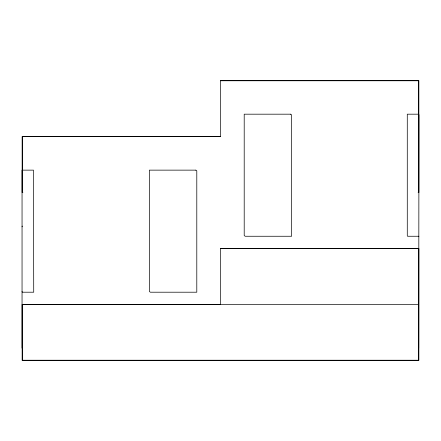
<?xml version="1.0" encoding="UTF-8"?>
<svg xmlns="http://www.w3.org/2000/svg" width="441" height="441" viewBox="0 0 441 441"><rect width="100%" height="100%" fill="white"/><g stroke="black" fill="none" stroke-linecap="round" stroke-linejoin="round"><path stroke-width="0.66" d="M22.05 226.817L22.282 226.084M418.718 348.153L418.95 114.919L418.718 114.186L407.28 114.186L407.28 235.522L407.512 236.255L418.95 236.255M220.5 80.769L418.663 80.769L418.663 192.552M220.5 136.578L22.138 136.578L22.138 192.524L22.888 192.552M418.112 192.552L418.862 192.524L418.862 80.626L220.5 80.626L220.5 136.66L22.337 136.66L22.337 192.552M220.5 248.476L418.862 248.476L418.862 360.374L22.138 360.374L22.138 304.422L220.5 304.422L220.5 248.448L418.663 248.448L418.663 360.231L22.337 360.231L22.337 304.34L418.663 304.34M22.05 291.473L22.282 292.207L33.72 292.207L33.488 170.138L22.05 170.138L22.05 348.153M290.669 114.186L244.204 114.186L244.204 235.522L245.157 236.255L291.617 236.255L291.617 114.919L290.669 114.186M195.843 170.138L149.383 170.138L149.383 291.473L150.331 292.207L196.796 292.207L196.796 170.865L195.843 170.138"/></g></svg>
